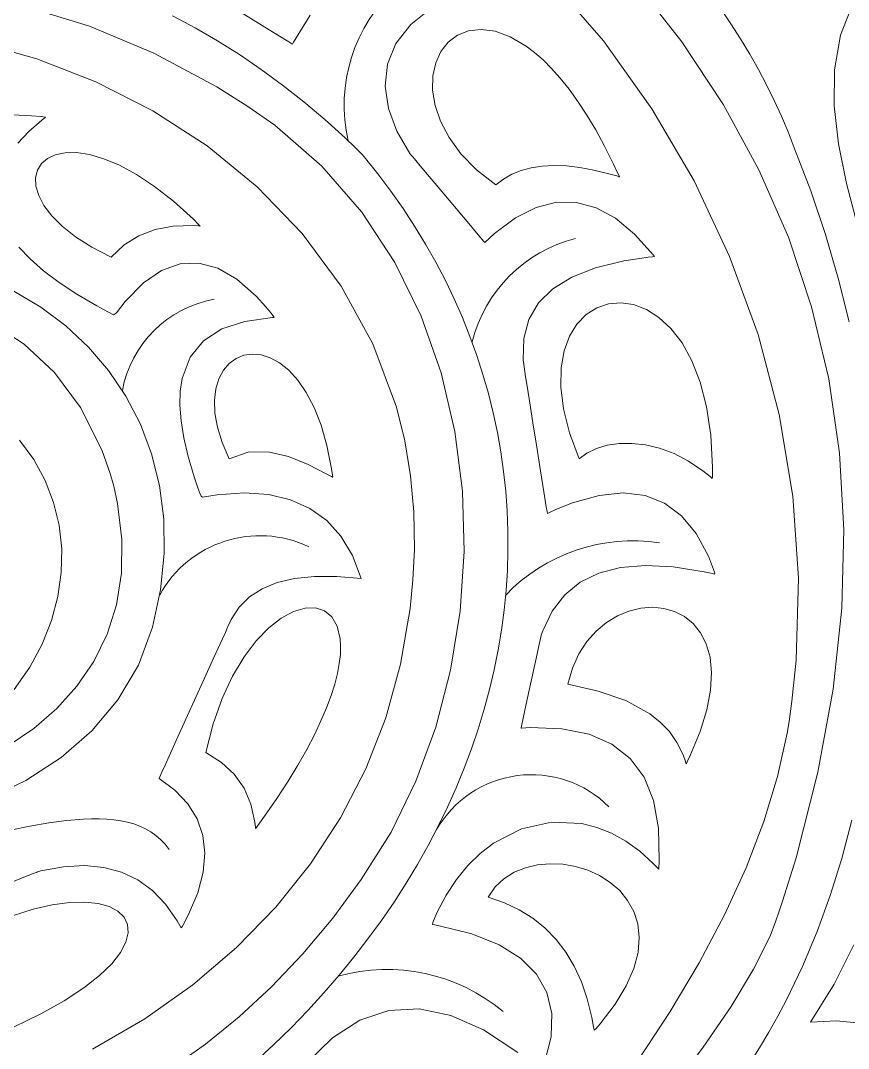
# Model space of a CAD drawing. Header units: inches. Extents: x 249 to 1192, y -18 to 440.
# Drawn here: x 704.1844 to 704.5213, y 265.2741 to 265.6923 of the extents above; entities that cross this region are included whole.
import ezdxf

# ---------------------------------------------------------------- set-up
doc = ezdxf.new("R2010")
doc.units = ezdxf.units.IN
doc.header["$MEASUREMENT"] = 0
doc.layers.add('KACA', color=141, linetype='Continuous', lineweight=30)
doc.layers.add('KUSEN', color=16, linetype='Continuous', lineweight=15)

# ---------------------------------------------------------------- blocks, each defined once
blk = doc.blocks.new('GORGA')
at = {"lineweight": 9}
for points in [[(367.11725, 150.72627), (367.12352, 150.73537), (367.12855, 150.74477), (367.13237, 150.75439), (367.13497, 150.76413), (367.13636, 150.77389), (367.13654, 150.78359), (367.13551, 150.79312), (367.13327, 150.8024), (367.12984, 150.81133), (367.12521, 150.81982), (367.11938, 150.82776)], [(367.1168, 150.96007), (367.12425, 150.95972), (367.12818, 150.95939), (367.12996, 150.95912), (367.12849, 150.95795), (367.12314, 150.95329), (367.1187, 150.94861)], [(367.11916, 150.9062), (367.12371, 150.90145), (367.12915, 150.89669), (367.1355, 150.89192), (367.14274, 150.88714), (367.15089, 150.88236), (367.1553, 150.87996), (367.15759, 150.87877), (367.15878, 150.87953), (367.16242, 150.88418), (367.16978, 150.89168), (367.17722, 150.89678), (367.18474, 150.89949), (367.19235, 150.89979), (367.20004, 150.89769), (367.20781, 150.8932), (367.21567, 150.8863), (367.21963, 150.88196), (367.22162, 150.87956), (367.22261, 150.8783), (367.22303, 150.8777), (367.22228, 150.87765), (367.21111, 150.87607), (367.2017, 150.87298), (367.1942, 150.8682), (367.18877, 150.86156), (367.18553, 150.85287), (367.18478, 150.8477), (367.18464, 150.84196), (367.18513, 150.83562), (367.18626, 150.82866), (367.18805, 150.82105), (367.19051, 150.81278), (367.19201, 150.80839), (367.19282, 150.80613), (367.19324, 150.80498), (367.19385, 150.80452), (367.19976, 150.80546), (367.2108, 150.80625), (367.22078, 150.80561), (367.22971, 150.80352), (367.23758, 150.8), (367.24439, 150.79504), (367.25014, 150.78864), (367.25484, 150.7808), (367.25847, 150.77152), (367.24847, 150.77234), (367.23943, 150.77233), (367.23135, 150.77148), (367.22425, 150.76981), (367.21811, 150.7673), (367.21293, 150.76395), (367.20872, 150.75978), (367.20548, 150.75477), (367.20422, 150.75196), (367.2039, 150.75123), (367.20315, 150.74956), (367.20195, 150.74692), (367.19848, 150.73927), (367.19404, 150.72947), (367.1844, 150.70821), (367.18029, 150.69913), (367.17864, 150.6955), (367.17736, 150.69268), (367.17651, 150.69081), (367.17616, 150.69004), (367.18252, 150.68533), (367.18787, 150.67976), (367.1917, 150.67364), (367.19403, 150.66697), (367.19483, 150.65974), (367.19413, 150.65195), (367.19191, 150.64361), (367.18818, 150.63472), (367.18575, 150.63006), (367.18511, 150.62931), (367.18459, 150.63028), (367.18352, 150.63216), (367.17883, 150.63893), (367.1735, 150.64449), (367.16753, 150.64885), (367.16092, 150.65199), (367.15366, 150.65393), (367.14576, 150.65465), (367.13722, 150.65417), (367.12804, 150.65248), (367.12685, 150.65218), (367.12674, 150.65215), (367.1265, 150.65205), (367.1253, 150.65157), (367.12051, 150.64964), (367.11336, 150.64675)], [(367.20259, 151.00608), (367.21812, 150.99648), (367.22457, 150.99249), (367.22898, 150.98976), (367.23015, 150.98904), (367.23043, 150.98887), (367.23048, 150.98883), (367.23092, 150.98963), (367.23768, 151.0007)], [(367.28752, 151.00388), (367.27864, 150.99688), (367.27259, 150.98909), (367.26918, 150.98068), (367.26823, 150.97182), (367.26954, 150.9627), (367.27294, 150.9535), (367.27823, 150.94438), (367.27853, 150.94402), (367.27939, 150.943), (367.28246, 150.93934), (367.28688, 150.9341), (367.29203, 150.92797), (367.30223, 150.91584), (367.30609, 150.91125), (367.30834, 150.90857), (367.30869, 150.90816), (367.3127, 150.91185), (367.32122, 150.91821), (367.3296, 150.92243), (367.33787, 150.92453), (367.34601, 150.92449), (367.35402, 150.92232), (367.36192, 150.91803), (367.36968, 150.9116), (367.37733, 150.90304), (367.3778, 150.90244), (367.377, 150.90232), (367.37525, 150.90213), (367.37184, 150.90171), (367.36537, 150.90068), (367.35385, 150.89789), (367.34422, 150.89411), (367.33647, 150.88933), (367.33061, 150.88357), (367.32664, 150.87683), (367.32456, 150.86909), (367.32436, 150.86036), (367.32497, 150.85563), (367.32515, 150.85465), (367.32516, 150.8546), (367.32521, 150.85429), (367.32543, 150.85289), (367.3258, 150.85057), (367.3269, 150.8437), (367.32832, 150.83479), (367.32989, 150.82493), (367.33144, 150.81521), (367.33279, 150.80673), (367.33377, 150.8006), (367.33406, 150.79875), (367.3342, 150.7979), (367.3342, 150.79786), (367.33562, 150.79853), (367.33861, 150.79988), (367.34439, 150.8022), (367.35524, 150.80529), (367.3651, 150.80631), (367.37399, 150.80527), (367.3819, 150.80217), (367.38883, 150.79701), (367.39478, 150.78979), (367.39975, 150.7805), (367.40187, 150.77508), (367.40237, 150.77365), (367.40224, 150.77323), (367.40139, 150.77343), (367.39805, 150.77415), (367.38546, 150.77616), (367.37412, 150.77675), (367.36403, 150.7759), (367.35519, 150.77363), (367.3476, 150.76992), (367.34127, 150.76479), (367.33618, 150.75823), (367.33235, 150.75024), (367.33173, 150.74847), (367.3317, 150.74833), (367.33153, 150.74753), (367.33079, 150.74413), (367.32966, 150.73891), (367.32685, 150.72601), (367.3255, 150.71977), (367.32438, 150.71466), (367.32368, 150.7114), (367.32352, 150.71069), (367.32374, 150.71062), (367.32724, 150.7108), (367.34012, 150.71037), (367.35119, 150.70814), (367.36045, 150.7041), (367.36791, 150.69825), (367.37357, 150.69059), (367.37742, 150.68113), (367.37947, 150.66986), (367.37972, 150.65678), (367.3795, 150.65322), (367.3771, 150.65559), (367.37177, 150.66054), (367.36617, 150.66462), (367.36033, 150.66785), (367.35433, 150.67023), (367.34822, 150.67176), (367.33586, 150.67235), (367.32372, 150.66966), (367.31223, 150.66377), (367.30687, 150.65964), (367.30183, 150.65473), (367.29718, 150.64906), (367.29297, 150.64262), (367.28925, 150.63543), (367.2876, 150.63156), (367.28747, 150.63073), (367.28839, 150.63056), (367.29022, 150.63021), (367.30351, 150.62684), (367.31455, 150.62244), (367.32331, 150.61701), (367.3298, 150.61056), (367.33403, 150.60307), (367.33599, 150.59455), (367.33568, 150.585), (367.3331, 150.57442)], [(367.32215, 150.57861), (367.30823, 150.58779), (367.29485, 150.5937), (367.282, 150.59634), (367.2697, 150.5957), (367.25793, 150.59179), (367.24671, 150.58461), (367.23602, 150.57415)], [(367.45864, 151.00568), (367.45348, 150.99246), (367.45104, 150.97846), (367.45089, 150.96373), (367.45266, 150.9483), (367.45594, 150.93222), (367.46033, 150.91555)], [(367.45889, 150.62239), (367.45089, 150.60637), (367.44128, 150.59099), (367.45187, 150.59147), (367.46159, 150.59057)], [(367.11725, 150.72627), (367.12352, 150.73537), (367.12855, 150.74477), (367.13237, 150.75439), (367.13497, 150.76413), (367.13636, 150.77389), (367.13654, 150.78359), (367.13551, 150.79312), (367.13327, 150.8024), (367.12984, 150.81133), (367.12521, 150.81982), (367.11938, 150.82776)], [(367.1168, 150.96007), (367.12425, 150.95972), (367.12818, 150.95939), (367.12996, 150.95912), (367.12849, 150.95795), (367.12314, 150.95329), (367.1187, 150.94861)], [(367.11916, 150.9062), (367.12371, 150.90145), (367.12915, 150.89669), (367.1355, 150.89192), (367.14274, 150.88714), (367.15089, 150.88236), (367.1553, 150.87996), (367.15759, 150.87877), (367.15878, 150.87953), (367.16242, 150.88418), (367.16978, 150.89168), (367.17722, 150.89678), (367.18474, 150.89949), (367.19235, 150.89979), (367.20004, 150.89769), (367.20781, 150.8932), (367.21567, 150.8863), (367.21963, 150.88196), (367.22162, 150.87956), (367.22261, 150.8783), (367.22303, 150.8777), (367.22228, 150.87765), (367.21111, 150.87607), (367.2017, 150.87298), (367.1942, 150.8682), (367.18877, 150.86156), (367.18553, 150.85287), (367.18478, 150.8477), (367.18464, 150.84196), (367.18513, 150.83562), (367.18626, 150.82866), (367.18805, 150.82105), (367.19051, 150.81278), (367.19201, 150.80839), (367.19282, 150.80613), (367.19324, 150.80498), (367.19385, 150.80452), (367.19976, 150.80546), (367.2108, 150.80625), (367.22078, 150.80561), (367.22971, 150.80352), (367.23758, 150.8), (367.24439, 150.79504), (367.25014, 150.78864), (367.25484, 150.7808), (367.25847, 150.77152), (367.24847, 150.77234), (367.23943, 150.77233), (367.23135, 150.77148), (367.22425, 150.76981), (367.21811, 150.7673), (367.21293, 150.76395), (367.20872, 150.75978), (367.20548, 150.75477), (367.20422, 150.75196), (367.2039, 150.75123), (367.20315, 150.74956), (367.20195, 150.74692), (367.19848, 150.73927), (367.19404, 150.72947), (367.1844, 150.70821), (367.18029, 150.69913), (367.17864, 150.6955), (367.17736, 150.69268), (367.17651, 150.69081), (367.17616, 150.69004), (367.18252, 150.68533), (367.18787, 150.67976), (367.1917, 150.67364), (367.19403, 150.66697), (367.19483, 150.65974), (367.19413, 150.65195), (367.19191, 150.64361), (367.18818, 150.63472), (367.18575, 150.63006), (367.18511, 150.62931), (367.18459, 150.63028), (367.18352, 150.63216), (367.17883, 150.63893), (367.1735, 150.64449), (367.16753, 150.64885), (367.16092, 150.65199), (367.15366, 150.65393), (367.14576, 150.65465), (367.13722, 150.65417), (367.12804, 150.65248), (367.12685, 150.65218), (367.12674, 150.65215), (367.1265, 150.65205), (367.1253, 150.65157), (367.12051, 150.64964), (367.11336, 150.64675)], [(367.20259, 151.00608), (367.21812, 150.99648), (367.22457, 150.99249), (367.22898, 150.98976), (367.23015, 150.98904), (367.23043, 150.98887), (367.23048, 150.98883), (367.23092, 150.98963), (367.23768, 151.0007)], [(367.28752, 151.00388), (367.27864, 150.99688), (367.27259, 150.98909), (367.26918, 150.98068), (367.26823, 150.97182), (367.26954, 150.9627), (367.27294, 150.9535), (367.27823, 150.94438), (367.27853, 150.94402), (367.27939, 150.943), (367.28246, 150.93934), (367.28688, 150.9341), (367.29203, 150.92797), (367.30223, 150.91584), (367.30609, 150.91125), (367.30834, 150.90857), (367.30869, 150.90816), (367.3127, 150.91185), (367.32122, 150.91821), (367.3296, 150.92243), (367.33787, 150.92453), (367.34601, 150.92449), (367.35402, 150.92232), (367.36192, 150.91803), (367.36968, 150.9116), (367.37733, 150.90304), (367.3778, 150.90244), (367.377, 150.90232), (367.37525, 150.90213), (367.37184, 150.90171), (367.36537, 150.90068), (367.35385, 150.89789), (367.34422, 150.89411), (367.33647, 150.88933), (367.33061, 150.88357), (367.32664, 150.87683), (367.32456, 150.86909), (367.32436, 150.86036), (367.32497, 150.85563), (367.32515, 150.85465), (367.32516, 150.8546), (367.32521, 150.85429), (367.32543, 150.85289), (367.3258, 150.85057), (367.3269, 150.8437), (367.32832, 150.83479), (367.32989, 150.82493), (367.33144, 150.81521), (367.33279, 150.80673), (367.33377, 150.8006), (367.33406, 150.79875), (367.3342, 150.7979), (367.3342, 150.79786), (367.33562, 150.79853), (367.33861, 150.79988), (367.34439, 150.8022), (367.35524, 150.80529), (367.3651, 150.80631), (367.37399, 150.80527), (367.3819, 150.80217), (367.38883, 150.79701), (367.39478, 150.78979), (367.39975, 150.7805), (367.40187, 150.77508), (367.40237, 150.77365), (367.40224, 150.77323), (367.40139, 150.77343), (367.39805, 150.77415), (367.38546, 150.77616), (367.37412, 150.77675), (367.36403, 150.7759), (367.35519, 150.77363), (367.3476, 150.76992), (367.34127, 150.76479), (367.33618, 150.75823), (367.33235, 150.75024), (367.33173, 150.74847), (367.3317, 150.74833), (367.33153, 150.74753), (367.33079, 150.74413), (367.32966, 150.73891), (367.32685, 150.72601), (367.3255, 150.71977), (367.32438, 150.71466), (367.32368, 150.7114), (367.32352, 150.71069), (367.32374, 150.71062), (367.32724, 150.7108), (367.34012, 150.71037), (367.35119, 150.70814), (367.36045, 150.7041), (367.36791, 150.69825), (367.37357, 150.69059), (367.37742, 150.68113), (367.37947, 150.66986), (367.37972, 150.65678), (367.3795, 150.65322), (367.3771, 150.65559), (367.37177, 150.66054), (367.36617, 150.66462), (367.36033, 150.66785), (367.35433, 150.67023), (367.34822, 150.67176), (367.33586, 150.67235), (367.32372, 150.66966), (367.31223, 150.66377), (367.30687, 150.65964), (367.30183, 150.65473), (367.29718, 150.64906), (367.29297, 150.64262), (367.28925, 150.63543), (367.2876, 150.63156), (367.28747, 150.63073), (367.28839, 150.63056), (367.29022, 150.63021), (367.30351, 150.62684), (367.31455, 150.62244), (367.32331, 150.61701), (367.3298, 150.61056), (367.33403, 150.60307), (367.33599, 150.59455), (367.33568, 150.585), (367.3331, 150.57442)], [(367.32215, 150.57861), (367.30823, 150.58779), (367.29485, 150.5937), (367.282, 150.59634), (367.2697, 150.5957), (367.25793, 150.59179), (367.24671, 150.58461), (367.23602, 150.57415)], [(367.45864, 151.00568), (367.45348, 150.99246), (367.45104, 150.97846), (367.45089, 150.96373), (367.45266, 150.9483), (367.45594, 150.93222), (367.46033, 150.91555)], [(367.45889, 150.62239), (367.45089, 150.60637), (367.44128, 150.59099), (367.45187, 150.59147), (367.46159, 150.59057)], [(367.4347, 150.94673), (367.43219, 150.95317), (367.42947, 150.95958), (367.42654, 150.96595), (367.42341, 150.97227), (367.42008, 150.97856), (367.41654, 150.9848), (367.41281, 150.99099), (367.40887, 150.99713), (367.40474, 151.00321)], [(367.21547, 150.57492), (367.22281, 150.58176), (367.22989, 150.58871), (367.23669, 150.59576), (367.24322, 150.6029), (367.24948, 150.61013), (367.25547, 150.61745), (367.26119, 150.62484), (367.26663, 150.63231), (367.2718, 150.63985), (367.2767, 150.64746), (367.28133, 150.65513), (367.28568, 150.66286), (367.28976, 150.67065), (367.29357, 150.67848), (367.29711, 150.68636), (367.30037, 150.69428), (367.30336, 150.70223), (367.30607, 150.71022), (367.30851, 150.71824), (367.31068, 150.72627), (367.31257, 150.73433), (367.31419, 150.7424), (367.31554, 150.75048), (367.31661, 150.75857), (367.3174, 150.76666), (367.31792, 150.77475), (367.31817, 150.78283), (367.31814, 150.79089), (367.31784, 150.79894), (367.31726, 150.80697), (367.3164, 150.81498), (367.31527, 150.82295), (367.31387, 150.8309), (367.31219, 150.8388), (367.31023, 150.84666), (367.308, 150.85448), (367.30549, 150.86224), (367.3027, 150.86995), (367.29964, 150.8776), (367.2963, 150.88518), (367.29269, 150.89269), (367.28879, 150.90014), (367.28462, 150.9075), (367.28018, 150.91478), (367.27545, 150.92198), (367.27045, 150.92909), (367.26517, 150.9361), (367.25962, 150.94301), (367.2589, 150.94387), (367.25807, 150.94478), (367.25602, 150.94677), (367.25191, 150.95069), (367.24357, 150.95823), (367.23508, 150.96539), (367.22646, 150.97216), (367.21772, 150.97856), (367.20886, 150.98458), (367.19989, 150.99022), (367.19083, 150.99549), (367.18168, 151.00039)], [(367.11562, 150.66912), (367.12362, 150.6707), (367.13127, 150.67201), (367.13853, 150.67299), (367.14538, 150.67358), (367.14865, 150.67371), (367.15181, 150.67371), (367.15486, 150.67359), (367.1578, 150.67332), (367.16062, 150.67291), (367.16332, 150.67234), (367.16589, 150.67161), (367.16834, 150.6707), (367.17067, 150.66962), (367.17286, 150.66835), (367.17492, 150.66688), (367.17684, 150.66521), (367.17863, 150.66332), (367.18028, 150.66122)], [(367.4347, 150.94673), (367.43219, 150.95317), (367.42947, 150.95958), (367.42654, 150.96595), (367.42341, 150.97227), (367.42008, 150.97856), (367.41654, 150.9848), (367.41281, 150.99099), (367.40887, 150.99713), (367.40474, 151.00321)], [(367.21547, 150.57492), (367.22281, 150.58176), (367.22989, 150.58871), (367.23669, 150.59576), (367.24322, 150.6029), (367.24948, 150.61013), (367.25547, 150.61745), (367.26119, 150.62484), (367.26663, 150.63231), (367.2718, 150.63985), (367.2767, 150.64746), (367.28133, 150.65513), (367.28568, 150.66286), (367.28976, 150.67065), (367.29357, 150.67848), (367.29711, 150.68636), (367.30037, 150.69428), (367.30336, 150.70223), (367.30607, 150.71022), (367.30851, 150.71824), (367.31068, 150.72627), (367.31257, 150.73433), (367.31419, 150.7424), (367.31554, 150.75048), (367.31661, 150.75857), (367.3174, 150.76666), (367.31792, 150.77475), (367.31817, 150.78283), (367.31814, 150.79089), (367.31784, 150.79894), (367.31726, 150.80697), (367.3164, 150.81498), (367.31527, 150.82295), (367.31387, 150.8309), (367.31219, 150.8388), (367.31023, 150.84666), (367.308, 150.85448), (367.30549, 150.86224), (367.3027, 150.86995), (367.29964, 150.8776), (367.2963, 150.88518), (367.29269, 150.89269), (367.28879, 150.90014), (367.28462, 150.9075), (367.28018, 150.91478), (367.27545, 150.92198), (367.27045, 150.92909), (367.26517, 150.9361), (367.25962, 150.94301), (367.2589, 150.94387), (367.25807, 150.94478), (367.25602, 150.94677), (367.25191, 150.95069), (367.24357, 150.95823), (367.23508, 150.96539), (367.22646, 150.97216), (367.21772, 150.97856), (367.20886, 150.98458), (367.19989, 150.99022), (367.19083, 150.99549), (367.18168, 151.00039)], [(367.11562, 150.66912), (367.12362, 150.6707), (367.13127, 150.67201), (367.13853, 150.67299), (367.14538, 150.67358), (367.14865, 150.67371), (367.15181, 150.67371), (367.15486, 150.67359), (367.1578, 150.67332), (367.16062, 150.67291), (367.16332, 150.67234), (367.16589, 150.67161), (367.16834, 150.6707), (367.17067, 150.66962), (367.17286, 150.66835), (367.17492, 150.66688), (367.17684, 150.66521), (367.17863, 150.66332), (367.18028, 150.66122)], [(367.38399, 150.56265), (367.39759, 150.58075), (367.40902, 150.59739), (367.41815, 150.61249), (367.42484, 150.626), (367.42723, 150.63213), (367.42842, 150.63569), (367.4299, 150.64016), (367.43539, 150.65788), (367.4443, 150.69265), (367.4505, 150.72649), (367.454, 150.75942), (367.45485, 150.79142), (367.45307, 150.82251), (367.4487, 150.85268), (367.44176, 150.88194), (367.43228, 150.91027), (367.42031, 150.93769), (367.40586, 150.96419), (367.38897, 150.98977), (367.36967, 151.01443)], [(367.18104, 150.57209), (367.19512, 150.58204), (367.20878, 150.59311), (367.22199, 150.60533), (367.2347, 150.61871), (367.24687, 150.63328), (367.25847, 150.64907), (367.27062, 150.66827), (367.28071, 150.68896), (367.28881, 150.71104), (367.29483, 150.7342), (367.2987, 150.75811), (367.30033, 150.78247), (367.29964, 150.80697), (367.29656, 150.83129), (367.291, 150.85512), (367.28288, 150.87814), (367.27213, 150.90004), (367.25865, 150.92052), (367.24238, 150.93925), (367.22323, 150.95593), (367.21235, 150.96354), (367.1997, 150.97148), (367.17399, 150.98521), (367.14791, 150.99612), (367.12163, 151.00422)], [(367.10612, 150.68171), (367.12195, 150.68931), (367.13627, 150.69858), (367.14884, 150.70951), (367.15943, 150.72205), (367.1678, 150.73618), (367.17354, 150.75165), (367.17679, 150.76687), (367.17827, 150.78159), (367.1781, 150.79574), (367.17636, 150.80927), (367.17314, 150.82212), (367.16855, 150.83425), (367.16266, 150.84558), (367.15557, 150.85606), (367.14739, 150.86564), (367.13819, 150.87426), (367.12807, 150.88186), (367.11713, 150.88838)], [(367.10778, 150.87547), (367.12128, 150.86674), (367.13357, 150.85529), (367.14423, 150.84102), (367.15286, 150.82384), (367.15629, 150.81413), (367.15776, 150.80899), (367.1593, 150.80199), (367.16108, 150.78733), (367.16087, 150.77357), (367.15881, 150.76071), (367.15501, 150.74877), (367.14962, 150.73776), (367.14277, 150.72771), (367.13458, 150.71861), (367.1252, 150.7105), (367.11474, 150.70338)], [(367.10209, 150.9896), (367.12645, 150.98284), (367.15045, 150.97353), (367.17368, 150.96171), (367.19571, 150.94744), (367.2161, 150.93076), (367.23443, 150.91175), (367.25027, 150.89044), (367.26319, 150.86689), (367.27275, 150.84115), (367.27614, 150.82747), (367.27853, 150.81327), (367.27986, 150.79855), (367.28009, 150.78331), (367.27951, 150.77089), (367.27839, 150.75926), (367.27449, 150.73662), (367.26842, 150.71484), (367.26026, 150.69398), (367.25004, 150.67413), (367.23784, 150.65535), (367.22372, 150.63771), (367.20773, 150.62128), (367.18992, 150.60613), (367.17037, 150.59233), (367.14912, 150.57996)], [(367.3347, 151.0159), (367.35699, 150.99015), (367.37678, 150.96249), (367.39395, 150.93319), (367.40839, 150.90251), (367.41997, 150.87074), (367.42859, 150.83815), (367.43413, 150.80502), (367.43647, 150.77161), (367.43551, 150.7382), (367.43375, 150.72158), (367.43255, 150.7133), (367.43179, 150.7086), (367.42791, 150.69091), (367.4223, 150.67262), (367.41505, 150.65381), (367.40623, 150.6346), (367.39593, 150.61508), (367.38422, 150.59535), (367.37118, 150.57552)], [(367.38399, 150.56265), (367.39759, 150.58075), (367.40902, 150.59739), (367.41815, 150.61249), (367.42484, 150.626), (367.42723, 150.63213), (367.42842, 150.63569), (367.4299, 150.64016), (367.43539, 150.65788), (367.4443, 150.69265), (367.4505, 150.72649), (367.454, 150.75942), (367.45485, 150.79142), (367.45307, 150.82251), (367.4487, 150.85268), (367.44176, 150.88194), (367.43228, 150.91027), (367.42031, 150.93769), (367.40586, 150.96419), (367.38897, 150.98977), (367.36967, 151.01443)], [(367.18104, 150.57209), (367.19512, 150.58204), (367.20878, 150.59311), (367.22199, 150.60533), (367.2347, 150.61871), (367.24687, 150.63328), (367.25847, 150.64907), (367.27062, 150.66827), (367.28071, 150.68896), (367.28881, 150.71104), (367.29483, 150.7342), (367.2987, 150.75811), (367.30033, 150.78247), (367.29964, 150.80697), (367.29656, 150.83129), (367.291, 150.85512), (367.28288, 150.87814), (367.27213, 150.90004), (367.25865, 150.92052), (367.24238, 150.93925), (367.22323, 150.95593), (367.21235, 150.96354), (367.1997, 150.97148), (367.17399, 150.98521), (367.14791, 150.99612), (367.12163, 151.00422)], [(367.10612, 150.68171), (367.12195, 150.68931), (367.13627, 150.69858), (367.14884, 150.70951), (367.15943, 150.72205), (367.1678, 150.73618), (367.17354, 150.75165), (367.17679, 150.76687), (367.17827, 150.78159), (367.1781, 150.79574), (367.17636, 150.80927), (367.17314, 150.82212), (367.16855, 150.83425), (367.16266, 150.84558), (367.15557, 150.85606), (367.14739, 150.86564), (367.13819, 150.87426), (367.12807, 150.88186), (367.11713, 150.88838)], [(367.10778, 150.87547), (367.12128, 150.86674), (367.13357, 150.85529), (367.14423, 150.84102), (367.15286, 150.82384), (367.15629, 150.81413), (367.15776, 150.80899), (367.1593, 150.80199), (367.16108, 150.78733), (367.16087, 150.77357), (367.15881, 150.76071), (367.15501, 150.74877), (367.14962, 150.73776), (367.14277, 150.72771), (367.13458, 150.71861), (367.1252, 150.7105), (367.11474, 150.70338)], [(367.10209, 150.9896), (367.12645, 150.98284), (367.15045, 150.97353), (367.17368, 150.96171), (367.19571, 150.94744), (367.2161, 150.93076), (367.23443, 150.91175), (367.25027, 150.89044), (367.26319, 150.86689), (367.27275, 150.84115), (367.27614, 150.82747), (367.27853, 150.81327), (367.27986, 150.79855), (367.28009, 150.78331), (367.27951, 150.77089), (367.27839, 150.75926), (367.27449, 150.73662), (367.26842, 150.71484), (367.26026, 150.69398), (367.25004, 150.67413), (367.23784, 150.65535), (367.22372, 150.63771), (367.20773, 150.62128), (367.18992, 150.60613), (367.17037, 150.59233), (367.14912, 150.57996)], [(367.3347, 151.0159), (367.35699, 150.99015), (367.37678, 150.96249), (367.39395, 150.93319), (367.40839, 150.90251), (367.41997, 150.87074), (367.42859, 150.83815), (367.43413, 150.80502), (367.43647, 150.77161), (367.43551, 150.7382), (367.43375, 150.72158), (367.43255, 150.7133), (367.43179, 150.7086), (367.42791, 150.69091), (367.4223, 150.67262), (367.41505, 150.65381), (367.40623, 150.6346), (367.39593, 150.61508), (367.38422, 150.59535), (367.37118, 150.57552)], [(367.41665, 150.57432), (367.42059, 150.58052), (367.42437, 150.58686), (367.42802, 150.59335), (367.43151, 150.59999), (367.43806, 150.61366), (367.444, 150.62784), (367.44934, 150.64249), (367.45406, 150.6576), (367.45816, 150.67311)], [(367.45706, 150.87583), (367.45256, 150.89366), (367.44734, 150.91145), (367.44138, 150.92915), (367.4347, 150.94673)], [(367.41665, 150.57432), (367.42059, 150.58052), (367.42437, 150.58686), (367.42802, 150.59335), (367.43151, 150.59999), (367.43806, 150.61366), (367.444, 150.62784), (367.44934, 150.64249), (367.45406, 150.6576), (367.45816, 150.67311)], [(367.45706, 150.87583), (367.45256, 150.89366), (367.44734, 150.91145), (367.44138, 150.92915), (367.4347, 150.94673)], [(367.1165, 150.63427), (367.12494, 150.63691), (367.13271, 150.63868), (367.13976, 150.63962), (367.14601, 150.63978), (367.15142, 150.63922), (367.15592, 150.63799), (367.15945, 150.63613), (367.16195, 150.6337), (367.16336, 150.63075), (367.16362, 150.62732), (367.16267, 150.62348), (367.16044, 150.61926), (367.15688, 150.61472), (367.15193, 150.60991), (367.14552, 150.60488), (367.1376, 150.59968), (367.1281, 150.59437), (367.11697, 150.58898)], [(367.1165, 150.63427), (367.12494, 150.63691), (367.13271, 150.63868), (367.13976, 150.63962), (367.14601, 150.63978), (367.15142, 150.63922), (367.15592, 150.63799), (367.15945, 150.63613), (367.16195, 150.6337), (367.16336, 150.63075), (367.16362, 150.62732), (367.16267, 150.62348), (367.16044, 150.61926), (367.15688, 150.61472), (367.15193, 150.60991), (367.14552, 150.60488), (367.1376, 150.59968), (367.1281, 150.59437), (367.11697, 150.58898)]]:
    blk.add_lwpolyline(points, dxfattribs=at)
for points in [[(367.27291, 151.01203, 0.273524), (367.25316, 150.94951)], [(367.27291, 151.01203, 0.273524), (367.25316, 150.94951)], [(367.34565, 150.90981, 0.275428), (367.30354, 150.86773)], [(367.34565, 150.90981, 0.275428), (367.30354, 150.86773)], [(367.1986, 150.88504, 0.312335), (367.16123, 150.84791)], [(367.1986, 150.88504, 0.312335), (367.16123, 150.84791)], [(367.23715, 150.78439, 0.396733), (367.17643, 150.76474)], [(367.23715, 150.78439, 0.396733), (367.17643, 150.76474)], [(367.37985, 150.78596, 0.245802), (367.31723, 150.76468)], [(367.37985, 150.78596, 0.245802), (367.31723, 150.76468)], [(367.35923, 150.67862, 0.493345), (367.28908, 150.66929)], [(367.35923, 150.67862, 0.493345), (367.28908, 150.66929)], [(367.31617, 150.59529, 0.248001), (367.24908, 150.60965)], [(367.31617, 150.59529, 0.248001), (367.24908, 150.60965)]]:
    blk.add_lwpolyline(points, format="xyb", dxfattribs=at)
for points in [[(367.31316, 150.93157), (367.30534, 150.93778), (367.29905, 150.94425), (367.2942, 150.95086), (367.29071, 150.95747), (367.28851, 150.96394), (367.28751, 150.97015), (367.28763, 150.97595), (367.28878, 150.98122), (367.2909, 150.98582), (367.29388, 150.98962), (367.29766, 150.99248), (367.30215, 150.99427), (367.30728, 150.99485), (367.31294, 150.9941), (367.31908, 150.99187), (367.3256, 150.98803), (367.32898, 150.98547), (367.33243, 150.98245), (367.33593, 150.97897), (367.33947, 150.975), (367.34305, 150.97053), (367.34666, 150.96554), (367.35028, 150.96001), (367.3539, 150.95393), (367.35752, 150.94728), (367.36112, 150.94005), (367.36292, 150.93621), (367.36336, 150.93522), (367.36349, 150.9349), (367.36344, 150.93491), (367.36324, 150.93497), (367.36244, 150.93522), (367.35926, 150.93613), (367.35317, 150.93762), (367.3474, 150.93868), (367.34197, 150.93931), (367.33686, 150.9395), (367.33209, 150.93926), (367.32764, 150.93859), (367.32353, 150.93748), (367.31974, 150.93595), (367.31629, 150.93398), (367.31316, 150.93157)], [(367.31316, 150.93157), (367.30534, 150.93778), (367.29905, 150.94425), (367.2942, 150.95086), (367.29071, 150.95747), (367.28851, 150.96394), (367.28751, 150.97015), (367.28763, 150.97595), (367.28878, 150.98122), (367.2909, 150.98582), (367.29388, 150.98962), (367.29766, 150.99248), (367.30215, 150.99427), (367.30728, 150.99485), (367.31294, 150.9941), (367.31908, 150.99187), (367.3256, 150.98803), (367.32898, 150.98547), (367.33243, 150.98245), (367.33593, 150.97897), (367.33947, 150.975), (367.34305, 150.97053), (367.34666, 150.96554), (367.35028, 150.96001), (367.3539, 150.95393), (367.35752, 150.94728), (367.36112, 150.94005), (367.36292, 150.93621), (367.36336, 150.93522), (367.36349, 150.9349), (367.36344, 150.93491), (367.36324, 150.93497), (367.36244, 150.93522), (367.35926, 150.93613), (367.35317, 150.93762), (367.3474, 150.93868), (367.34197, 150.93931), (367.33686, 150.9395), (367.33209, 150.93926), (367.32764, 150.93859), (367.32353, 150.93748), (367.31974, 150.93595), (367.31629, 150.93398), (367.31316, 150.93157)], [(367.15664, 150.90218), (367.1488, 150.90626), (367.14219, 150.91047), (367.13677, 150.91475), (367.13249, 150.91902), (367.12932, 150.92321), (367.12719, 150.92723), (367.12607, 150.93102), (367.12592, 150.9345), (367.12667, 150.9376), (367.12829, 150.94024), (367.13074, 150.94234), (367.13395, 150.94384), (367.1379, 150.94465), (367.14253, 150.94471), (367.1478, 150.94393), (367.15365, 150.94224), (367.16005, 150.93957), (367.16695, 150.93585), (367.1743, 150.93099), (367.18206, 150.92493), (367.19017, 150.91758), (367.19225, 150.91553), (367.1929, 150.91484), (367.19277, 150.91485), (367.19222, 150.9149), (367.19008, 150.91504), (367.18197, 150.91486), (367.17456, 150.91348), (367.16788, 150.91091), (367.1619, 150.90714), (367.15664, 150.90218)], [(367.15664, 150.90218), (367.1488, 150.90626), (367.14219, 150.91047), (367.13677, 150.91475), (367.13249, 150.91902), (367.12932, 150.92321), (367.12719, 150.92723), (367.12607, 150.93102), (367.12592, 150.9345), (367.12667, 150.9376), (367.12829, 150.94024), (367.13074, 150.94234), (367.13395, 150.94384), (367.1379, 150.94465), (367.14253, 150.94471), (367.1478, 150.94393), (367.15365, 150.94224), (367.16005, 150.93957), (367.16695, 150.93585), (367.1743, 150.93099), (367.18206, 150.92493), (367.19017, 150.91758), (367.19225, 150.91553), (367.1929, 150.91484), (367.19277, 150.91485), (367.19222, 150.9149), (367.19008, 150.91504), (367.18197, 150.91486), (367.17456, 150.91348), (367.16788, 150.91091), (367.1619, 150.90714), (367.15664, 150.90218)], [(367.34713, 150.8201), (367.34318, 150.83071), (367.34072, 150.84045), (367.33963, 150.84929), (367.33977, 150.85719), (367.34101, 150.86414), (367.34322, 150.87008), (367.34626, 150.87499), (367.34999, 150.87884), (367.3543, 150.88159), (367.35903, 150.88321), (367.36406, 150.88366), (367.36926, 150.88291), (367.37448, 150.88094), (367.37961, 150.87769), (367.38449, 150.87315), (367.38901, 150.86728), (367.39303, 150.86004), (367.3964, 150.8514), (367.39901, 150.84133), (367.40071, 150.82979), (367.40137, 150.81676), (367.40136, 150.81326), (367.40135, 150.81237), (367.40128, 150.81212), (367.4011, 150.81228), (367.40039, 150.81291), (367.39751, 150.81524), (367.39165, 150.8192), (367.38575, 150.82225), (367.37989, 150.82444), (367.37415, 150.82582), (367.36862, 150.82644), (367.36339, 150.82637), (367.35854, 150.82564), (367.35415, 150.82432), (367.35032, 150.82246), (367.34713, 150.8201)], [(367.34713, 150.8201), (367.34318, 150.83071), (367.34072, 150.84045), (367.33963, 150.84929), (367.33977, 150.85719), (367.34101, 150.86414), (367.34322, 150.87008), (367.34626, 150.87499), (367.34999, 150.87884), (367.3543, 150.88159), (367.35903, 150.88321), (367.36406, 150.88366), (367.36926, 150.88291), (367.37448, 150.88094), (367.37961, 150.87769), (367.38449, 150.87315), (367.38901, 150.86728), (367.39303, 150.86004), (367.3964, 150.8514), (367.39901, 150.84133), (367.40071, 150.82979), (367.40137, 150.81676), (367.40136, 150.81326), (367.40135, 150.81237), (367.40128, 150.81212), (367.4011, 150.81228), (367.40039, 150.81291), (367.39751, 150.81524), (367.39165, 150.8192), (367.38575, 150.82225), (367.37989, 150.82444), (367.37415, 150.82582), (367.36862, 150.82644), (367.36339, 150.82637), (367.35854, 150.82564), (367.35415, 150.82432), (367.35032, 150.82246), (367.34713, 150.8201)], [(367.20475, 150.8201), (367.20184, 150.82678), (367.19992, 150.83301), (367.19891, 150.83876), (367.19873, 150.84399), (367.1993, 150.84866), (367.20054, 150.85273), (367.20237, 150.85616), (367.20472, 150.85892), (367.20751, 150.86097), (367.21065, 150.86227), (367.21408, 150.86278), (367.2177, 150.86246), (367.22145, 150.86128), (367.22524, 150.85919), (367.22899, 150.85616), (367.23263, 150.85215), (367.23608, 150.84712), (367.23926, 150.84103), (367.24209, 150.83385), (367.24449, 150.82553), (367.24638, 150.81604), (367.24677, 150.81348), (367.24685, 150.81263), (367.24674, 150.81269), (367.24629, 150.81293), (367.24449, 150.81391), (367.23686, 150.81778), (367.22879, 150.82104), (367.22056, 150.823), (367.21245, 150.82292), (367.20475, 150.8201)], [(367.20475, 150.8201), (367.20184, 150.82678), (367.19992, 150.83301), (367.19891, 150.83876), (367.19873, 150.84399), (367.1993, 150.84866), (367.20054, 150.85273), (367.20237, 150.85616), (367.20472, 150.85892), (367.20751, 150.86097), (367.21065, 150.86227), (367.21408, 150.86278), (367.2177, 150.86246), (367.22145, 150.86128), (367.22524, 150.85919), (367.22899, 150.85616), (367.23263, 150.85215), (367.23608, 150.84712), (367.23926, 150.84103), (367.24209, 150.83385), (367.24449, 150.82553), (367.24638, 150.81604), (367.24677, 150.81348), (367.24685, 150.81263), (367.24674, 150.81269), (367.24629, 150.81293), (367.24449, 150.81391), (367.23686, 150.81778), (367.22879, 150.82104), (367.22056, 150.823), (367.21245, 150.82292), (367.20475, 150.8201)], [(367.19519, 150.70061), (367.19818, 150.71228), (367.20187, 150.72267), (367.20612, 150.73178), (367.21079, 150.73961), (367.21575, 150.74615), (367.22084, 150.7514), (367.22593, 150.75537), (367.23089, 150.75805), (367.23557, 150.75943), (367.23983, 150.75953), (367.24353, 150.75832), (367.24653, 150.75583), (367.2487, 150.75203), (367.24988, 150.74693), (367.25007, 150.7439), (367.24995, 150.74053), (367.24953, 150.73685), (367.24877, 150.73283), (367.24766, 150.72849), (367.24618, 150.72383), (367.24432, 150.71883), (367.24206, 150.71352), (367.23938, 150.70787), (367.23626, 150.7019), (367.23269, 150.69559), (367.22865, 150.68897), (367.22412, 150.68201), (367.21908, 150.67473), (367.21636, 150.67096), (367.21566, 150.67001), (367.21543, 150.6697), (367.21543, 150.66973), (367.21542, 150.66986), (367.21537, 150.67036), (367.21516, 150.67233), (367.21357, 150.67969), (367.21077, 150.6862), (367.20678, 150.69186), (367.20158, 150.69666), (367.19519, 150.70061)], [(367.19519, 150.70061), (367.19818, 150.71228), (367.20187, 150.72267), (367.20612, 150.73178), (367.21079, 150.73961), (367.21575, 150.74615), (367.22084, 150.7514), (367.22593, 150.75537), (367.23089, 150.75805), (367.23557, 150.75943), (367.23983, 150.75953), (367.24353, 150.75832), (367.24653, 150.75583), (367.2487, 150.75203), (367.24988, 150.74693), (367.25007, 150.7439), (367.24995, 150.74053), (367.24953, 150.73685), (367.24877, 150.73283), (367.24766, 150.72849), (367.24618, 150.72383), (367.24432, 150.71883), (367.24206, 150.71352), (367.23938, 150.70787), (367.23626, 150.7019), (367.23269, 150.69559), (367.22865, 150.68897), (367.22412, 150.68201), (367.21908, 150.67473), (367.21636, 150.67096), (367.21566, 150.67001), (367.21543, 150.6697), (367.21543, 150.66973), (367.21542, 150.66986), (367.21537, 150.67036), (367.21516, 150.67233), (367.21357, 150.67969), (367.21077, 150.6862), (367.20678, 150.69186), (367.20158, 150.69666), (367.19519, 150.70061)], [(367.34256, 150.72847), (367.34442, 150.73499), (367.34702, 150.74077), (367.35027, 150.7458), (367.35404, 150.75006), (367.35823, 150.75356), (367.36272, 150.75629), (367.36741, 150.75824), (367.37219, 150.75939), (367.37695, 150.75976), (367.38157, 150.75932), (367.38596, 150.75807), (367.38999, 150.75601), (367.39356, 150.75312), (367.39656, 150.7494), (367.39888, 150.74484), (367.4004, 150.73943), (367.40103, 150.73318), (367.40065, 150.72606), (367.39914, 150.71807), (367.39641, 150.70921), (367.39234, 150.69947), (367.39109, 150.6969), (367.39077, 150.69625), (367.39064, 150.69609), (367.39059, 150.69627), (367.39038, 150.69698), (367.38941, 150.69974), (367.38695, 150.70477), (367.38384, 150.7092), (367.38015, 150.71306), (367.37593, 150.71642), (367.36611, 150.72179), (367.35483, 150.72568), (367.34256, 150.72847)], [(367.34256, 150.72847), (367.34442, 150.73499), (367.34702, 150.74077), (367.35027, 150.7458), (367.35404, 150.75006), (367.35823, 150.75356), (367.36272, 150.75629), (367.36741, 150.75824), (367.37219, 150.75939), (367.37695, 150.75976), (367.38157, 150.75932), (367.38596, 150.75807), (367.38999, 150.75601), (367.39356, 150.75312), (367.39656, 150.7494), (367.39888, 150.74484), (367.4004, 150.73943), (367.40103, 150.73318), (367.40065, 150.72606), (367.39914, 150.71807), (367.39641, 150.70921), (367.39234, 150.69947), (367.39109, 150.6969), (367.39077, 150.69625), (367.39064, 150.69609), (367.39059, 150.69627), (367.39038, 150.69698), (367.38941, 150.69974), (367.38695, 150.70477), (367.38384, 150.7092), (367.38015, 150.71306), (367.37593, 150.71642), (367.36611, 150.72179), (367.35483, 150.72568), (367.34256, 150.72847)], [(367.31011, 150.64182), (367.31298, 150.64596), (367.31654, 150.64932), (367.32067, 150.65193), (367.32525, 150.6538), (367.33016, 150.65496), (367.33527, 150.65542), (367.34048, 150.6552), (367.34565, 150.65431), (367.35068, 150.65277), (367.35544, 150.65061), (367.3598, 150.64784), (367.36366, 150.64447), (367.36688, 150.64052), (367.36936, 150.63602), (367.37097, 150.63098), (367.37159, 150.62541), (367.3711, 150.61934), (367.36938, 150.61278), (367.36631, 150.60575), (367.36178, 150.59826), (367.35565, 150.59035), (367.35386, 150.5883), (367.35339, 150.58779), (367.35322, 150.5877), (367.35318, 150.58795), (367.35302, 150.58897), (367.35229, 150.59293), (367.35043, 150.60043), (367.34805, 150.60735), (367.34514, 150.61369), (367.34171, 150.61944), (367.33776, 150.62462), (367.33328, 150.62922), (367.32827, 150.63324), (367.32274, 150.63668), (367.31669, 150.63954), (367.31011, 150.64182)], [(367.31011, 150.64182), (367.31298, 150.64596), (367.31654, 150.64932), (367.32067, 150.65193), (367.32525, 150.6538), (367.33016, 150.65496), (367.33527, 150.65542), (367.34048, 150.6552), (367.34565, 150.65431), (367.35068, 150.65277), (367.35544, 150.65061), (367.3598, 150.64784), (367.36366, 150.64447), (367.36688, 150.64052), (367.36936, 150.63602), (367.37097, 150.63098), (367.37159, 150.62541), (367.3711, 150.61934), (367.36938, 150.61278), (367.36631, 150.60575), (367.36178, 150.59826), (367.35565, 150.59035), (367.35386, 150.5883), (367.35339, 150.58779), (367.35322, 150.5877), (367.35318, 150.58795), (367.35302, 150.58897), (367.35229, 150.59293), (367.35043, 150.60043), (367.34805, 150.60735), (367.34514, 150.61369), (367.34171, 150.61944), (367.33776, 150.62462), (367.33328, 150.62922), (367.32827, 150.63324), (367.32274, 150.63668), (367.31669, 150.63954), (367.31011, 150.64182)]]:
    blk.add_lwpolyline(points, close=True, dxfattribs=at)
blk = doc.blocks.new('POTONGAN AA')
at = {"layer": 'KACA'}
blk.add_blockref('GORGA', (332.54575, -20.78759), dxfattribs=at)

msp = doc.modelspace()

# ---------------------------------------------------------------- block references
at = {"layer": 'KUSEN'}
msp.add_blockref('POTONGAN AA', (4.51886, 135.48142), dxfattribs=at)

doc.saveas('drawing.dxf')
